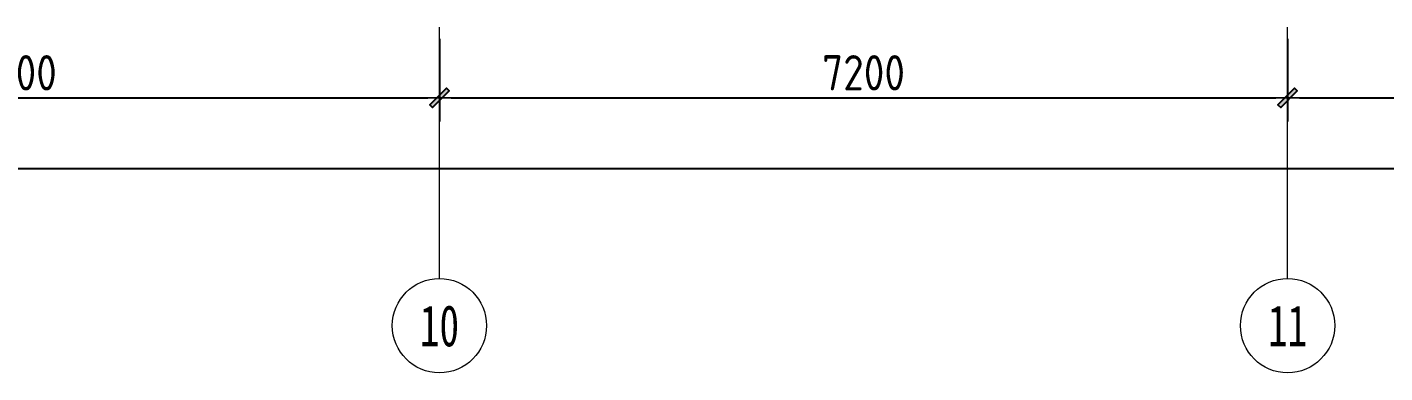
# Model space of a CAD drawing. Header units: millimetres. Extents: x 33621 to 401573, y -91663 to 133135.
# Drawn here: x 229357 to 240882, y 37128 to 40061 of the extents above; entities that cross this region are included whole.
import ezdxf
from ezdxf.enums import TextEntityAlignment as Align

# ---------------------------------------------------------------- set-up
doc = ezdxf.new("R2010")
doc.units = ezdxf.units.MM
doc.header["$LTSCALE"] = 10
doc.layers.get('0').update_dxf_attribs({"color": 253})
doc.layers.get('Defpoints').update_dxf_attribs({"color": 250})
doc.layers.add('AXIS【轴号】', color=253, linetype='Continuous', lineweight=0)
doc.layers.add('Dim【尺寸标注】', color=253, linetype='Continuous')
doc.layers.add('PUB_DIM', color=253, linetype='Continuous')
doc.styles.add('CCD_DIM', font='ARCHS.SHX')
doc.styles.add('宋体', font='', dxfattribs={"width": 0.7})
doc.styles.get('宋体').set_extended_font_data('SimSun')
doc.dimstyles.new('ZL_1：100', dxfattribs={"dimtxt": 3, "dimasz": 1, "dimexe": 2, "dimexo": 2, "dimgap": 0.6, "dimtad": 1, "dimdec": 0, "dimrnd": 5, "dimdsep": 46, "dimtxsty": 'CCD_DIM', "dimblk": 'WS-cj', "dimblk1": 'WS-cj', "dimblk2": 'WS-cj', "dimcen": 1, "dimclrd": 44, "dimclre": 44, "dimclrt": 2, "dimadec": 0, "dimazin": 2, "dimtfac": 1, "dimtdec": 0, "dimtix": 1, "dimtmove": 2, "dimatfit": 3, "dimldrblk": 'hl_arrow2', "dimfxl": 5, "dimfxlon": 1, "dimarcsym": 0})

# ---------------------------------------------------------------- blocks, each defined once
blk = doc.blocks.new('hl_Axis-A1')
at = {"color": 150, "ltscale": 2}
blk.add_line((21.33, 0), (0, 0), dxfattribs=at)
at = {"color": 150}
blk.add_circle((25.33, 0), 4, dxfattribs=at)
at = {"color": 50, "style": '宋体', "width": 0.7}
blk.add_attdef('轴号', text='', height=3.5, dxfattribs=at).set_placement((25.33, 0), align=Align.MIDDLE_CENTER)
blk = doc.blocks.new('WS-cj')
blk.add_hatch(color=2).paths.add_polyline_path([(0.59, 0.82), (-0.82, -0.59), (-0.59, -0.82), (0.82, 0.59)])
at = {"color": 2, "linetype": 'ByBlock', "lineweight": 0}
for p, q in [((-1.1, 0), (0, 0)), ((0, 0), (1.1, 0))]:
    blk.add_line(p, q, dxfattribs=at)
at = {"color": 2}
blk.add_lwpolyline([(0.59, 0.82), (-0.82, -0.59), (-0.59, -0.82), (0.82, 0.59)], close=True, dxfattribs=at)
blk = doc.blocks.new('*D248')
at = {"layer": 'Defpoints', "color": 0, "transparency": 16777216}
for p in [(13138, -18684), (20338, -18684), (20338, -19284)]:
    blk.add_point(p, dxfattribs=at)
at = {"layer": 'Dim【尺寸标注】', "color": 44, "lineweight": -2, "transparency": 16777216}
for p, q in [((13138, -18784), (13138, -19484)), ((20338, -18784), (20338, -19484)), ((13238, -19284), (20238, -19284))]:
    blk.add_line(p, q, dxfattribs=at)
at = {"layer": 'Dim【尺寸标注】', "color": 44, "lineweight": -2, "transparency": 16777216, "xscale": 100, "yscale": 100, "zscale": 100, "rotation": 180}
blk.add_blockref('WS-cj', (13138, -19284), dxfattribs=at)
at = {"layer": 'Dim【尺寸标注】', "color": 44, "lineweight": -2, "transparency": 16777216, "xscale": 100, "yscale": 100, "zscale": 100}
blk.add_blockref('WS-cj', (20338, -19284), dxfattribs=at)
at = {"layer": 'Dim【尺寸标注】', "color": 2, "transparency": 16777216, "insert": (16738, -19071), "char_height": 300, "attachment_point": 5, "style": 'CCD_DIM'}
blk.add_mtext('7200', dxfattribs=at)
blk = doc.blocks.new('hl_arrow2')
at = {"color": 2}
blk.add_line((0, 0), (-1, 0), dxfattribs=at)
blk.add_lwpolyline([(0, 0), (-1, -1), (-1, -1), (0, 0), (-1, 1), (-1, 1)], close=True, dxfattribs=at)
blk = doc.blocks.new('*D249')
at = {"layer": 'Defpoints', "color": 0, "transparency": 16777216}
for p in [(20338, -18684), (27538, -18684), (27538, -19284)]:
    blk.add_point(p, dxfattribs=at)
at = {"layer": 'Dim【尺寸标注】', "color": 44, "lineweight": -2, "transparency": 16777216}
for p, q in [((20338, -18784), (20338, -19484)), ((27538, -18784), (27538, -19484)), ((20438, -19284), (27438, -19284))]:
    blk.add_line(p, q, dxfattribs=at)
at = {"layer": 'Dim【尺寸标注】', "color": 44, "lineweight": -2, "transparency": 16777216, "xscale": 100, "yscale": 100, "zscale": 100, "rotation": 180}
blk.add_blockref('WS-cj', (20338, -19284), dxfattribs=at)
at = {"layer": 'Dim【尺寸标注】', "color": 44, "lineweight": -2, "transparency": 16777216, "xscale": 100, "yscale": 100, "zscale": 100}
blk.add_blockref('WS-cj', (27538, -19284), dxfattribs=at)
at = {"layer": 'Dim【尺寸标注】', "color": 2, "transparency": 16777216, "insert": (23938, -19071), "char_height": 300, "attachment_point": 5, "style": 'CCD_DIM'}
blk.add_mtext('7200', dxfattribs=at)
blk = doc.blocks.new('*D250')
at = {"layer": 'Defpoints', "color": 0, "transparency": 16777216}
for p in [(27538, -18684), (34738, -18684), (34738, -19284)]:
    blk.add_point(p, dxfattribs=at)
at = {"layer": 'Dim【尺寸标注】', "color": 44, "lineweight": -2, "transparency": 16777216}
for p, q in [((27538, -18784), (27538, -19484)), ((34738, -18784), (34738, -19484)), ((27638, -19284), (34638, -19284))]:
    blk.add_line(p, q, dxfattribs=at)
at = {"layer": 'Dim【尺寸标注】', "color": 44, "lineweight": -2, "transparency": 16777216, "xscale": 100, "yscale": 100, "zscale": 100, "rotation": 180}
blk.add_blockref('WS-cj', (27538, -19284), dxfattribs=at)
at = {"layer": 'Dim【尺寸标注】', "color": 44, "lineweight": -2, "transparency": 16777216, "xscale": 100, "yscale": 100, "zscale": 100}
blk.add_blockref('WS-cj', (34738, -19284), dxfattribs=at)
at = {"layer": 'Dim【尺寸标注】', "color": 2, "transparency": 16777216, "insert": (31138, -19071), "char_height": 300, "attachment_point": 5, "style": 'CCD_DIM'}
blk.add_mtext('7200', dxfattribs=at)
blk = doc.blocks.new('*D255')
at = {"layer": 'Defpoints', "color": 0, "transparency": 16777216}
for p in [(-44462, -18684), (49138, -18684), (49138, -19884)]:
    blk.add_point(p, dxfattribs=at)
at = {"layer": 'Dim【尺寸标注】', "color": 44, "lineweight": -2, "transparency": 16777216}
for p, q in [((-44462, -19384), (-44462, -20084)), ((49138, -19384), (49138, -20084)), ((-44362, -19884), (49038, -19884))]:
    blk.add_line(p, q, dxfattribs=at)
at = {"layer": 'Dim【尺寸标注】', "color": 44, "lineweight": -2, "transparency": 16777216, "xscale": 100, "yscale": 100, "zscale": 100, "rotation": 180}
blk.add_blockref('WS-cj', (-44462, -19884), dxfattribs=at)
at = {"layer": 'Dim【尺寸标注】', "color": 44, "lineweight": -2, "transparency": 16777216, "xscale": 100, "yscale": 100, "zscale": 100}
blk.add_blockref('WS-cj', (49138, -19884), dxfattribs=at)
at = {"layer": 'Dim【尺寸标注】', "color": 2, "transparency": 16777216, "insert": (2338, -19678), "char_height": 300, "attachment_point": 5, "style": 'CCD_DIM'}
blk.add_mtext('93600', dxfattribs=at)
blk = doc.blocks.new('ZL_061117299')
at = {"layer": 'AXIS【轴号】'}
ref = blk.add_blockref('hl_Axis-A1', (20337.7, -18683.9), dxfattribs=dict(at, xscale=100, yscale=100, zscale=100, rotation=270))
ref.add_attrib('轴号', '10', dxfattribs={"layer": '0', "color": 2, "height": 350, "style": '宋体', "width": 0.7}).set_placement((20337.7, -21217.2), align=Align.MIDDLE_CENTER)
ref = blk.add_blockref('hl_Axis-A1', (27537.7, -18683.9), dxfattribs=dict(at, xscale=100, yscale=100, zscale=100, rotation=270))
ref.add_attrib('轴号', '11', dxfattribs={"layer": '0', "color": 2, "height": 350, "style": '宋体', "width": 0.7}).set_placement((27537.7, -21217.2), align=Align.MIDDLE_CENTER)
at = {"layer": 'Dim【尺寸标注】'}
for p1, p2, distance, picture, middle in [((-44462.3, -18683.9), (49137.7, -18683.9), -1200, '*D255', (2337.7, -19677.6)), ((13137.7, -18683.9), (20337.7, -18683.9), -600, '*D248', (16737.7, -19071.4)), ((20337.7, -18683.9), (27537.7, -18683.9), -600, '*D249', (23937.7, -19071.4)), ((27537.7, -18683.9), (34737.7, -18683.9), -600, '*D250', (31137.7, -19071.4))]:
    dim = blk.add_aligned_dim(p1=p1, p2=p2, distance=distance, dimstyle='ZL_1：100', dxfattribs=at)
    dim.commit()
    dim.dimension.update_dxf_attribs({"geometry": picture, "text_midpoint": middle})

msp = doc.modelspace()

# ---------------------------------------------------------------- block references
at = {"layer": 'PUB_DIM'}
msp.add_blockref('ZL_061117299', (212519, 58745.3), dxfattribs=at)

doc.saveas('drawing.dxf')
